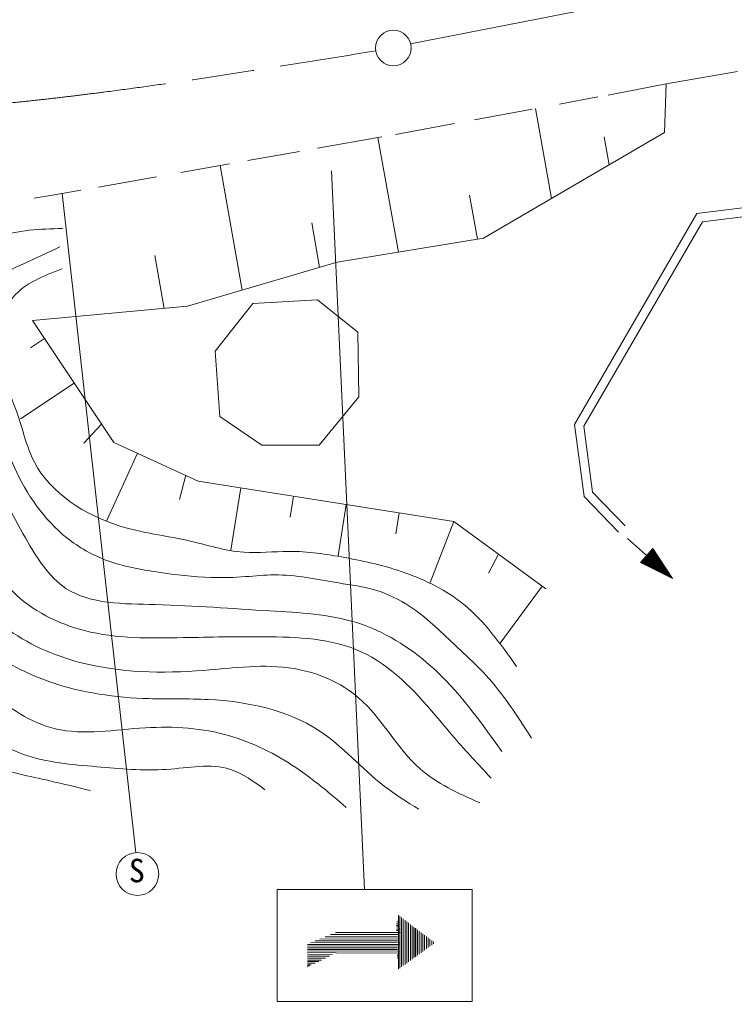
# Model space of a CAD drawing. Units: millimetres, scale not verified. Extents: x 40000 to 680000, y 20000 to 380000.
# Drawn here: x 159773 to 199892, y 236131 to 291274 of the extents above; entities that cross this region are included whole.
import ezdxf
from ezdxf.enums import TextEntityAlignment as Align

# ---------------------------------------------------------------- set-up
doc = ezdxf.new("R2010")
doc.units = ezdxf.units.MM
doc.header["$LTSCALE"] = 1000
doc.linetypes.add('CHAIN', pattern=[18.5, 12, -1.5, 3.5, -1.5])
for name, color, linetype, lineweight in [('M-BGD', 7, 'Continuous', 13), ('M-BMK', 2, 'CHAIN', 13), ('M-BMK-SRVR', 3, 'Continuous', 13), ('M-STR-STRC', 7, 'Continuous', 13)]:
    doc.layers.add(name, color=color, linetype=linetype, lineweight=lineweight)
doc.styles.add('ＭＳ ゴシック', font='')
doc.styles.get('ＭＳ ゴシック').set_extended_font_data('MS Gothic')

msp = doc.modelspace()

# ---------------------------------------------------------------- linework, layer by layer
at = {"layer": 'M-BGD'}
for p, q in [((196066, 287675), (200062, 288365)), ((192817, 287037), (196066, 287675)), ((196066, 287675), (195967, 284934)), ((190085, 286533), (192236, 286930)), ((185312, 285651), (188535, 286246)), ((188739, 286284), (189635, 281236)), ((180867, 284830), (184178, 285442)), ((176501, 284049), (180105, 284689)), ((179888, 284651), (181031, 278211)), ((195967, 284934), (185815, 279005)), ((192856, 283117), (192576, 284691)), ((172591, 283355), (175473, 283867)), ((168818, 282685), (171554, 283171)), ((172270, 276077), (171027, 283077)), ((164190, 281863), (167463, 282445)), ((209713, 281887), (197791, 280388)), ((160592, 281242), (161731, 281427)), ((161731, 281427), (163202, 281688)), ((185471, 278948), (185034, 281410)), ((209796, 281393), (198100, 279922)), ((197791, 280388), (190928, 268540)), ((176614, 277352), (176169, 279858)), ((198100, 279922), (191446, 268436)), ((185815, 279005), (177602, 277642)), ((167881, 275054), (167355, 278018)), ((177602, 277642), (169196, 275175)), ((169196, 275175), (160487, 274370)), ((170756, 272658), (172870, 275326)), ((172870, 275326), (176495, 275528)), ((176495, 275528), (178760, 273715)), ((160487, 274370), (165068, 267524)), ((178760, 273715), (178810, 270091)), ((161165, 273357), (160391, 272838)), ((171008, 268984), (170756, 272658)), ((159814, 268843), (162834, 270863)), ((178810, 270091), (176595, 267373)), ((164376, 268559), (163376, 267485)), ((173374, 267373), (171008, 268984)), ((190928, 268540), (191462, 264496)), ((191446, 268436), (191936, 264724)), ((165068, 267524), (169800, 265359)), ((164643, 263107), (166387, 266920)), ((176595, 267373), (173374, 267373)), ((169101, 265679), (168747, 264311)), ((169800, 265359), (184146, 263094)), ((172181, 264983), (171629, 261483)), ((191936, 264724), (193757, 262833)), ((175145, 264515), (174957, 263330)), ((191462, 264496), (193397, 262486)), ((177650, 261151), (178108, 264048)), ((181071, 263580), (180884, 262394)), ((184146, 263094), (182817, 259649)), ((184146, 263094), (189307, 259310)), ((193897, 262133), (196419, 259892)), ((195319, 261562), (194631, 260788)), ((195337, 261534), (194660, 260773)), ((195365, 261491), (194707, 260750)), ((195394, 261448), (194753, 260727)), ((195422, 261405), (194799, 260704)), ((196419, 259892), (195319, 261562)), ((186650, 261258), (186083, 260185)), ((195451, 261362), (194845, 260681)), ((195479, 261318), (194892, 260657)), ((195508, 261275), (194938, 260634)), ((195536, 261232), (194984, 260611)), ((195565, 261189), (195031, 260588)), ((195593, 261145), (195077, 260565)), ((195622, 261102), (195123, 260541)), ((195650, 261059), (195169, 260518)), ((195678, 261016), (195216, 260495)), ((195707, 260972), (195262, 260472)), ((195735, 260929), (195308, 260449)), ((195764, 260886), (195354, 260425)), ((195792, 260843), (195401, 260402)), ((196419, 259892), (194631, 260788)), ((195821, 260799), (195447, 260379)), ((195849, 260756), (195493, 260356)), ((195878, 260713), (195540, 260333)), ((195906, 260670), (195586, 260309)), ((195935, 260627), (195632, 260286)), ((195963, 260583), (195678, 260263)), ((195992, 260540), (195725, 260240)), ((196020, 260497), (195771, 260216)), ((196049, 260454), (195817, 260193)), ((196077, 260410), (195863, 260170)), ((196105, 260367), (195910, 260147)), ((196134, 260324), (195956, 260124)), ((196162, 260281), (196002, 260100)), ((196191, 260237), (196048, 260077)), ((196219, 260194), (196095, 260054)), ((196248, 260151), (196141, 260031)), ((196276, 260108), (196187, 260008)), ((196305, 260065), (196234, 259984)), ((196333, 260021), (196280, 259961)), ((196362, 259978), (196326, 259938)), ((196390, 259935), (196372, 259915)), ((186753, 256253), (189104, 259458))]:
    msp.add_line(p, q, dxfattribs=at)
for points, knots in [([(162172, 279542), (160927, 279507), (159683, 279472), (158474, 279035), (157891, 278825), (157316, 278521), (156954, 278073), (156417, 277408), (156348, 276427), (156295, 275489), (156211, 273975), (156172, 272575), (156397, 271183), (156679, 269439), (157376, 267707), (158119, 266067), (158721, 264739), (159352, 263471), (160095, 262166), (160713, 261080), (161407, 259969), (162374, 259329), (163729, 258433), (165617, 258461), (167389, 258417), (169630, 258362), (171685, 258191), (173823, 258063), (175451, 257966), (177127, 257894), (178686, 257404), (180215, 256924), (181633, 256043), (182840, 254973), (184410, 253581), (185626, 251871), (186842, 250160)], [0, 0, 0, 0, 1, 1, 1, 2, 2, 2, 3, 3, 3, 4, 4, 4, 5, 5, 5, 6, 6, 6, 7, 7, 7, 8, 8, 8, 9, 9, 9, 10, 10, 10, 11, 11, 11, 12, 12, 12, 12]), ([(188514, 250920), (187715, 252157), (186916, 253394), (185930, 254466), (185375, 255070), (184760, 255622), (184157, 256188), (183361, 256938), (182586, 257715), (181675, 258316), (181081, 258708), (180429, 259025), (179750, 259228), (179075, 259430), (178373, 259519), (177673, 259633), (176474, 259829), (175279, 260096), (174076, 260089), (173537, 260086), (172997, 260028), (172455, 259988), (171813, 259940), (171171, 259919), (170530, 259937), (169531, 259966), (168537, 260093), (167541, 260241), (166560, 260387), (165578, 260555), (164654, 260900), (163854, 261198), (163096, 261630), (162425, 262166), (161135, 263196), (160161, 264612), (159487, 266117), (159082, 267020), (158786, 267955), (158423, 268871), (158190, 269462), (157929, 270045), (157737, 270647), (157405, 271686), (157278, 272781), (157405, 273916), (157524, 274983), (157866, 276085), (158613, 276758), (159054, 277156), (159636, 277405), (160200, 277659), (160823, 277939), (161423, 278225), (162024, 278511)], [0, 0, 0, 0, 1, 1, 1, 2, 2, 2, 3, 3, 3, 4, 4, 4, 5, 5, 5, 6, 6, 6, 7, 7, 7, 8, 8, 8, 9, 9, 9, 10, 10, 10, 11, 11, 11, 12, 12, 12, 13, 13, 13, 14, 14, 14, 15, 15, 15, 16, 16, 16, 17, 17, 17, 18, 18, 18, 18]), ([(152736, 278029), (153415, 276998), (154093, 275968), (154468, 274836), (154990, 273263), (154926, 271495), (155362, 269870), (155589, 269025), (155952, 268220), (156207, 267387), (156647, 265948), (156767, 264429), (157200, 262967), (157621, 261547), (158338, 260181), (159385, 259144), (160472, 258066), (161916, 257343), (163407, 256959), (165224, 256491), (167112, 256525), (168969, 256561), (170473, 256591), (171957, 256622), (173488, 256611), (175360, 256597), (177304, 256520), (178950, 255767), (180586, 255019), (181927, 253603), (183121, 252191), (183474, 251775), (183814, 251359), (184164, 250950), (184833, 250170), (185542, 249418), (186250, 248666)], [0, 0, 0, 0, 1, 1, 1, 2, 2, 2, 3, 3, 3, 4, 4, 4, 5, 5, 5, 6, 6, 6, 7, 7, 7, 8, 8, 8, 9, 9, 9, 10, 10, 10, 11, 11, 11, 12, 12, 12, 12]), ([(162166, 277280), (161114, 276877), (160061, 276474), (159395, 275669), (158876, 275042), (158590, 274172), (158542, 273324), (158507, 272716), (158595, 272120), (158755, 271547), (158981, 270739), (159352, 269978), (159632, 269179), (159955, 268253), (160157, 267275), (160601, 266421), (161515, 264666), (163457, 263432), (165414, 262825), (166679, 262432), (167950, 262302), (169213, 262014), (170256, 261777), (171294, 261432), (172354, 261356), (173191, 261296), (174041, 261403), (174887, 261406), (175943, 261410), (176993, 261251), (178032, 261058), (179174, 260847), (180303, 260595), (181403, 260206), (182588, 259788), (183738, 259211), (184700, 258428), (185875, 257472), (186769, 256209), (187664, 254946)], [0, 0, 0, 0, 1, 1, 1, 2, 2, 2, 3, 3, 3, 4, 4, 4, 5, 5, 5, 6, 6, 6, 7, 7, 7, 8, 8, 8, 9, 9, 9, 10, 10, 10, 11, 11, 11, 12, 12, 12, 13, 13, 13, 13]), ([(151808, 276460), (152286, 275029), (152764, 273598), (153177, 272154), (153844, 269824), (154341, 267459), (154816, 265053), (155130, 263465), (155434, 261860), (156157, 260435), (156803, 259161), (157783, 258030), (158938, 257157), (160191, 256210), (161651, 255567), (163159, 255171), (165411, 254580), (167771, 254542), (170111, 254724), (171812, 254857), (173503, 255106), (175176, 254823), (176490, 254601), (177794, 254050), (178801, 253185), (180130, 252043), (180943, 250353), (182228, 249212), (183180, 248365), (184392, 247820), (185604, 247275)], [0, 0, 0, 0, 1, 1, 1, 2, 2, 2, 3, 3, 3, 4, 4, 4, 5, 5, 5, 6, 6, 6, 7, 7, 7, 8, 8, 8, 9, 9, 9, 10, 10, 10, 10]), ([(150304, 273915), (150703, 273074), (151103, 272234), (151390, 271360), (151891, 269832), (152050, 268203), (152284, 266592), (152509, 265036), (152803, 263498), (153326, 262024), (153786, 260731), (154421, 259488), (155263, 258399), (156812, 256395), (159059, 254914), (161470, 254078), (163269, 253455), (165158, 253191), (167032, 253135), (168137, 253102), (169238, 253141), (170359, 253085), (172532, 252978), (174786, 252515), (176566, 251347), (177900, 250473), (178968, 249203), (180241, 248219), (180855, 247744), (181517, 247336), (182178, 246928)], [0, 0, 0, 0, 1, 1, 1, 2, 2, 2, 3, 3, 3, 4, 4, 4, 5, 5, 5, 6, 6, 6, 7, 7, 7, 8, 8, 8, 9, 9, 9, 10, 10, 10, 10]), ([(148719, 271233), (149206, 270534), (149694, 269835), (149999, 269075), (150611, 267555), (150495, 265791), (150744, 264109), (150939, 262795), (151357, 261530), (151986, 260385), (152661, 259154), (153581, 258060), (154518, 257008), (155618, 255775), (156743, 254599), (158044, 253532), (159165, 252612), (160418, 251773), (161768, 251447), (163371, 251059), (165112, 251393), (166833, 251496), (168444, 251593), (170037, 251487), (171551, 251049), (172870, 250668), (174129, 250034), (175275, 249262), (176276, 248587), (177191, 247807), (178106, 247027)], [0, 0, 0, 0, 1, 1, 1, 2, 2, 2, 3, 3, 3, 4, 4, 4, 5, 5, 5, 6, 6, 6, 7, 7, 7, 8, 8, 8, 9, 9, 9, 10, 10, 10, 10]), ([(147492, 269157), (148086, 268385), (148681, 267613), (148956, 266741), (149346, 265511), (149101, 264084), (149304, 262769), (149522, 261354), (150259, 260069), (151042, 258846), (152033, 257297), (153098, 255848), (154270, 254476), (155020, 253597), (155813, 252750), (156703, 251993), (157684, 251158), (158783, 250433), (159981, 250006), (161287, 249542), (162710, 249433), (164102, 249311), (165410, 249197), (166690, 249070), (168025, 249162), (169242, 249246), (170504, 249511), (171601, 249162), (172290, 248943), (172914, 248482), (173537, 248020)], [0, 0, 0, 0, 1, 1, 1, 2, 2, 2, 3, 3, 3, 4, 4, 4, 5, 5, 5, 6, 6, 6, 7, 7, 7, 8, 8, 8, 9, 9, 9, 10, 10, 10, 10]), ([(146699, 267816), (147195, 266919), (147691, 266021), (147963, 265053), (148298, 263864), (148296, 262568), (148609, 261378), (149035, 259756), (150044, 258332), (150843, 256810), (151493, 255572), (152003, 254271), (152830, 253185), (153370, 252474), (154046, 251856), (154766, 251298), (155774, 250517), (156869, 249853), (158044, 249411), (159144, 248996), (160315, 248775), (161470, 248517), (162236, 248346), (162996, 248158), (163755, 247970)], [0, 0, 0, 0, 1, 1, 1, 2, 2, 2, 3, 3, 3, 4, 4, 4, 5, 5, 5, 6, 6, 6, 7, 7, 7, 8, 8, 8, 8])]:
    msp.add_open_spline(points, degree=3, knots=knots, dxfattribs=at)
at = {"layer": 'M-BMK'}
msp.add_line((181721, 289918), (222810, 297948), dxfattribs=at)
msp.add_open_spline([(84022, 299995), (86978, 298728), (89934, 297461), (92937, 296312), (95983, 295146), (99078, 294103), (102203, 293168), (105677, 292129), (109188, 291223), (112710, 290355), (116110, 289516), (119521, 288712), (122969, 288121), (126784, 287467), (130645, 287076), (134506, 286751), (137737, 286480), (140969, 286256), (144208, 286147), (147874, 286023), (151549, 286045), (155210, 286271), (158308, 286463), (161396, 286801), (164474, 287199), (169587, 287861), (174675, 288690), (179762, 289520)], degree=3, knots=[0, 0, 0, 0, 1, 1, 1, 2, 2, 2, 3, 3, 3, 4, 4, 4, 5, 5, 5, 6, 6, 6, 7, 7, 7, 8, 8, 8, 9, 9, 9, 9], dxfattribs=at)
at = {"layer": 'M-BMK-SRVR'}
msp.add_circle((180749, 289682), 1000, dxfattribs=at)
at = {"layer": 'M-STR-STRC'}
for p, q in [((177287, 282776), (179122, 242418)), ((166292, 244483), (162151, 281501)), ((185182, 242418), (174233, 242418)), ((174233, 236131), (174233, 242418)), ((185182, 242418), (182256, 242418)), ((185182, 236131), (185182, 242418)), ((181041, 240494), (180936, 240494)), ((181037, 240589), (180937, 240589)), ((181031, 237940), (181031, 240971)), ((181106, 237994), (181106, 240914)), ((181206, 238066), (181206, 240838)), ((181306, 238139), (181306, 240762)), ((181406, 238211), (181406, 240685)), ((181506, 238284), (181506, 240609)), ((181606, 238356), (181606, 240533)), ((181706, 238429), (181706, 240457)), ((181057, 239878), (177216, 239878)), ((181057, 239878), (177216, 239878)), ((181157, 239995), (177495, 239993)), ((181041, 240111), (180932, 240111)), ((181107, 240194), (180933, 240195)), ((181041, 240311), (180934, 240310)), ((181041, 240394), (180935, 240394)), ((181806, 238501), (181806, 240381)), ((181906, 238573), (181906, 240305)), ((181980, 238627), (181980, 240248)), ((182006, 238646), (182006, 240229)), ((182106, 238718), (182106, 240153)), ((182206, 238791), (182206, 240076)), ((182306, 238863), (182306, 240000)), ((182406, 238935), (182406, 239924)), ((181074, 239330), (175938, 239320)), ((181074, 239446), (176116, 239424)), ((180991, 239529), (176370, 239529)), ((181024, 239646), (176623, 239633)), ((180991, 239762), (176922, 239757)), ((182504, 239007), (182504, 239849)), ((182604, 239079), (182604, 239773)), ((182704, 239151), (182704, 239697)), ((182804, 239224), (182804, 239621)), ((182904, 239296), (182904, 239545)), ((183004, 239369), (183004, 239469)), ((180974, 239246), (175938, 239239)), ((180991, 239147), (175938, 239147)), ((180991, 239047), (175938, 239047)), ((181024, 238964), (175938, 238952)), ((177527, 238863), (175938, 238870)), ((177340, 238766), (175938, 238773)), ((180974, 238847), (177532, 238863)), ((177161, 238674), (175938, 238671)), ((176937, 238557), (175938, 238559)), ((176723, 238447), (175938, 238445)), ((176564, 238365), (175938, 238365)), ((176359, 238268), (175938, 238274)), ((181031, 238568), (180962, 238568)), ((181041, 238681), (180965, 238681)), ((180974, 238747), (180966, 238747)), ((176138, 238183), (175938, 238185)), ((176048, 238122), (175938, 238121)), ((175951, 238065), (175938, 238066)), ((174233, 236131), (174233, 237407)), ((174233, 236131), (185182, 236131))]:
    msp.add_line(p, q, dxfattribs=at)
msp.add_circle((166382, 243286), 1200, dxfattribs=at)

# ---------------------------------------------------------------- texts
at = {"layer": 'M-STR-STRC', "style": 'ＭＳ ゴシック'}
msp.add_text('S', height=1320, dxfattribs=at).set_placement((165903, 242423), align=Align.BOTTOM_LEFT)

doc.saveas('drawing.dxf')
